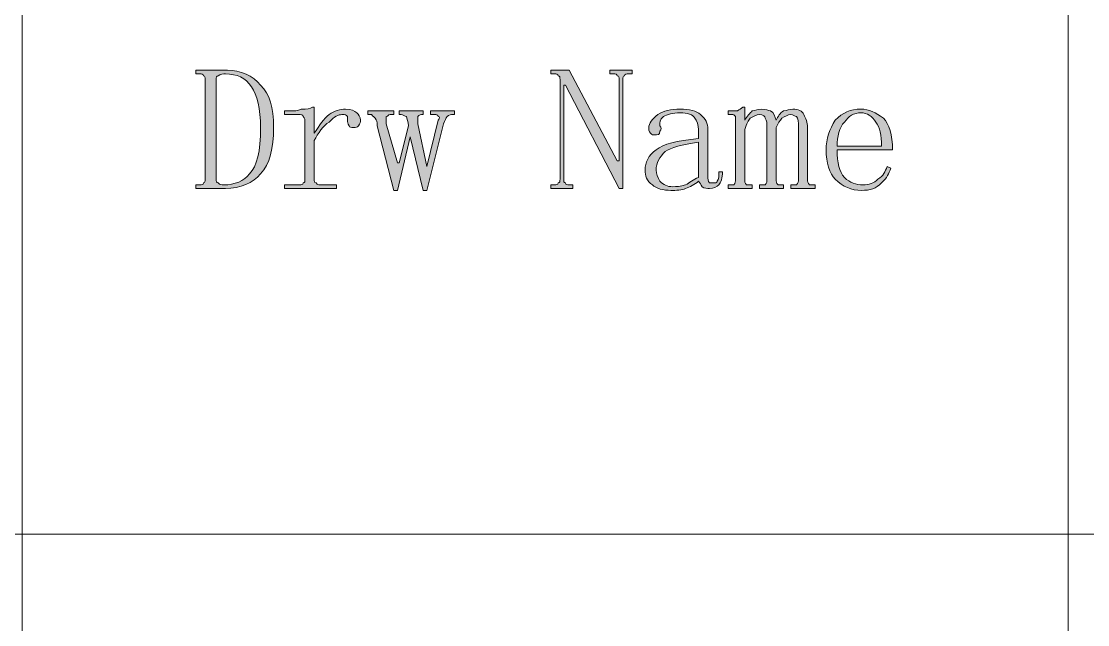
# Model space of a CAD drawing. Header units: millimetres. Extents: x 0 to 297, y 0 to 208.
# Drawn here: x 198.4 to 209.46, y 14.35 to 20.61 of the extents above; entities that cross this region are included whole.
import ezdxf

# ---------------------------------------------------------------- set-up
doc = ezdxf.new("R2010")
doc.units = ezdxf.units.MM

msp = doc.modelspace()

# ---------------------------------------------------------------- hatches: boundary and pattern name
h = msp.add_hatch(color=7)
edge = h.paths.add_edge_path(flags=0)
edge.add_spline(control_points=[(200.882603, 19.510674), (200.882603, 19.702585), (200.84415, 19.85569), (200.786647, 19.932596), (200.729144, 20.028199), (200.633189, 20.066651), (200.518183, 20.066651), (200.499133, 20.066651), (200.460681, 20.066651), (200.441631, 20.047249), (200.422581, 20.047249), (200.422581, 20.028199), (200.422581, 20.009149), (200.422581, 20.009149), (200.422581, 18.974099), (200.422581, 18.974099), (200.422581, 18.955049), (200.422581, 18.935999), (200.441631, 18.935999), (200.460681, 18.916596), (200.480083, 18.916596), (200.499133, 18.916596), (200.614139, 18.916596), (200.710094, 18.955049), (200.767597, 19.031601), (200.84415, 19.108154), (200.882603, 19.261613), (200.882603, 19.510674), (200.882603, 19.510674), (200.882603, 19.510674), (200.882603, 19.510674), (200.882603, 19.510674), (200.882603, 19.510674), (200.882603, 19.510674)], knot_values=[0, 0, 0, 0, 1, 1, 1, 2, 2, 2, 3, 3, 3, 4, 4, 4, 5, 5, 5, 6, 6, 6, 7, 7, 7, 8, 8, 8, 9, 9, 9, 10, 10, 10, 11, 11, 11, 11], degree=3, periodic=1)
edge = h.paths.add_edge_path(flags=0)
edge.add_spline(control_points=[(200.307575, 20.009149), (200.307575, 20.028199), (200.307575, 20.047249), (200.288172, 20.047249), (200.288172, 20.066651), (200.269122, 20.066651), (200.250072, 20.066651), (200.250072, 20.066651), (200.211619, 20.066651), (200.211619, 20.066651), (200.211619, 20.066651), (200.211619, 20.104751), (200.211619, 20.104751), (200.211619, 20.104751), (200.537586, 20.104751), (200.537586, 20.104751), (200.671642, 20.104751), (200.805697, 20.047249), (200.882603, 19.951646), (200.978206, 19.85569), (201.016658, 19.721635), (201.016658, 19.510674), (201.016658, 19.300065), (200.978206, 19.127557), (200.882603, 19.031601), (200.805697, 18.935999), (200.671642, 18.878143), (200.518183, 18.878143), (200.518183, 18.878143), (200.211619, 18.878143), (200.211619, 18.878143), (200.211619, 18.878143), (200.211619, 18.916596), (200.211619, 18.916596), (200.211619, 18.916596), (200.250072, 18.916596), (200.250072, 18.916596), (200.269122, 18.916596), (200.288172, 18.916596), (200.288172, 18.935999), (200.307575, 18.935999), (200.307575, 18.955049), (200.307575, 18.974099), (200.307575, 18.974099), (200.307575, 20.009149), (200.307575, 20.009149), (200.307575, 20.009149), (200.307575, 20.009149), (200.307575, 20.009149)], knot_values=[0, 0, 0, 0, 1, 1, 1, 2, 2, 2, 3, 3, 3, 4, 4, 4, 5, 5, 5, 6, 6, 6, 7, 7, 7, 8, 8, 8, 9, 9, 9, 10, 10, 10, 11, 11, 11, 12, 12, 12, 13, 13, 13, 14, 14, 14, 15, 15, 15, 16, 16, 16, 16], degree=3, periodic=1)
edge = h.paths.add_edge_path(flags=0)
edge.add_spline(control_points=[(201.438228, 19.453171), (201.495731, 19.530076), (201.534183, 19.606629), (201.591686, 19.645082), (201.649189, 19.683182), (201.706692, 19.702585), (201.764194, 19.702585), (201.821697, 19.702585), (201.859797, 19.683182), (201.8792, 19.664132), (201.89825, 19.645082), (201.9173, 19.625679), (201.9173, 19.587579), (201.9173, 19.568176), (201.9173, 19.549126), (201.89825, 19.530076), (201.8792, 19.510674), (201.8792, 19.510674), (201.840747, 19.510674), (201.821697, 19.510674), (201.802294, 19.510674), (201.802294, 19.530076), (201.783244, 19.549126), (201.783244, 19.568176), (201.783244, 19.587579), (201.783244, 19.606629), (201.783244, 19.625679), (201.783244, 19.625679), (201.764194, 19.645082), (201.764194, 19.645082), (201.725742, 19.645082), (201.687289, 19.645082), (201.649189, 19.625679), (201.591686, 19.568176), (201.534183, 19.530076), (201.476681, 19.453171), (201.438228, 19.376618), (201.438228, 19.376618), (201.438228, 18.974099), (201.438228, 18.974099), (201.438228, 18.955049), (201.438228, 18.935999), (201.457278, 18.935999), (201.476681, 18.916596), (201.476681, 18.916596), (201.495731, 18.916596), (201.495731, 18.916596), (201.668239, 18.916596), (201.668239, 18.916596), (201.668239, 18.916596), (201.668239, 18.878143), (201.668239, 18.878143), (201.668239, 18.878143), (201.131664, 18.878143), (201.131664, 18.878143), (201.131664, 18.878143), (201.131664, 18.916596), (201.131664, 18.916596), (201.131664, 18.916596), (201.284769, 18.916596), (201.284769, 18.916596), (201.304172, 18.916596), (201.323222, 18.916596), (201.323222, 18.935999), (201.342272, 18.935999), (201.342272, 18.955049), (201.342272, 18.974099), (201.342272, 18.974099), (201.342272, 19.587579), (201.342272, 19.587579), (201.342272, 19.587579), (201.342272, 19.606629), (201.323222, 19.625679), (201.323222, 19.645082), (201.304172, 19.645082), (201.265719, 19.645082), (201.265719, 19.645082), (201.131664, 19.645082), (201.131664, 19.645082), (201.131664, 19.645082), (201.131664, 19.683182), (201.131664, 19.683182), (201.131664, 19.683182), (201.189167, 19.683182), (201.189167, 19.683182), (201.227619, 19.683182), (201.265719, 19.683182), (201.304172, 19.702585), (201.361675, 19.702585), (201.399775, 19.702585), (201.419178, 19.721635), (201.419178, 19.721635), (201.438228, 19.721635), (201.438228, 19.721635), (201.438228, 19.721635), (201.438228, 19.453171), (201.438228, 19.453171), (201.438228, 19.453171), (201.438228, 19.453171), (201.438228, 19.453171)], knot_values=[0, 0, 0, 0, 1, 1, 1, 2, 2, 2, 3, 3, 3, 4, 4, 4, 5, 5, 5, 6, 6, 6, 7, 7, 7, 8, 8, 8, 9, 9, 9, 10, 10, 10, 11, 11, 11, 12, 12, 12, 13, 13, 13, 14, 14, 14, 15, 15, 15, 16, 16, 16, 17, 17, 17, 18, 18, 18, 19, 19, 19, 20, 20, 20, 21, 21, 21, 22, 22, 22, 23, 23, 23, 24, 24, 24, 25, 25, 25, 26, 26, 26, 27, 27, 27, 28, 28, 28, 29, 29, 29, 30, 30, 30, 31, 31, 31, 32, 32, 32, 33, 33, 33, 33], degree=3, periodic=1)
edge = h.paths.add_edge_path(flags=0)
edge.add_spline(control_points=[(202.645786, 19.683182), (202.645786, 19.683182), (202.894847, 19.683182), (202.894847, 19.683182), (202.894847, 19.683182), (202.894847, 19.645082), (202.894847, 19.645082), (202.894847, 19.645082), (202.875797, 19.645082), (202.875797, 19.645082), (202.856394, 19.645082), (202.837344, 19.645082), (202.818294, 19.625679), (202.798892, 19.606629), (202.798892, 19.587579), (202.779842, 19.549126), (202.779842, 19.549126), (202.607333, 18.859093), (202.607333, 18.859093), (202.607333, 18.859093), (202.568881, 18.859093), (202.568881, 18.859093), (202.568881, 18.859093), (202.434825, 19.415071), (202.434825, 19.415071), (202.434825, 19.415071), (202.300769, 18.859093), (202.300769, 18.859093), (202.300769, 18.859093), (202.262317, 18.859093), (202.262317, 18.859093), (202.262317, 18.859093), (202.089808, 19.530076), (202.089808, 19.530076), (202.089808, 19.568176), (202.089808, 19.587579), (202.070758, 19.606629), (202.051708, 19.625679), (202.032306, 19.645082), (202.032306, 19.645082), (202.032306, 19.645082), (201.994206, 19.645082), (201.994206, 19.645082), (201.994206, 19.645082), (201.994206, 19.683182), (201.994206, 19.683182), (201.994206, 19.683182), (202.262317, 19.683182), (202.262317, 19.683182), (202.262317, 19.683182), (202.262317, 19.645082), (202.262317, 19.645082), (202.262317, 19.645082), (202.224217, 19.645082), (202.224217, 19.645082), (202.204814, 19.645082), (202.204814, 19.625679), (202.185764, 19.625679), (202.185764, 19.606629), (202.185764, 19.568176), (202.185764, 19.549126), (202.185764, 19.549126), (202.300769, 19.146607), (202.300769, 19.146607), (202.300769, 19.146607), (202.319819, 19.146607), (202.319819, 19.146607), (202.319819, 19.146607), (202.415775, 19.530076), (202.415775, 19.530076), (202.415775, 19.568176), (202.396372, 19.606629), (202.396372, 19.625679), (202.377322, 19.625679), (202.358272, 19.645082), (202.338869, 19.645082), (202.338869, 19.645082), (202.319819, 19.645082), (202.319819, 19.645082), (202.319819, 19.645082), (202.319819, 19.683182), (202.319819, 19.683182), (202.319819, 19.683182), (202.568881, 19.683182), (202.568881, 19.683182), (202.568881, 19.683182), (202.568881, 19.645082), (202.568881, 19.645082), (202.568881, 19.645082), (202.549831, 19.645082), (202.549831, 19.645082), (202.530781, 19.645082), (202.511378, 19.625679), (202.511378, 19.625679), (202.511378, 19.606629), (202.511378, 19.568176), (202.511378, 19.549126), (202.511378, 19.549126), (202.607333, 19.108154), (202.607333, 19.108154), (202.607333, 19.108154), (202.607333, 19.108154), (202.607333, 19.108154), (202.607333, 19.108154), (202.722339, 19.587579), (202.722339, 19.587579), (202.741389, 19.606629), (202.741389, 19.625679), (202.722339, 19.625679), (202.722339, 19.645082), (202.703289, 19.645082), (202.683886, 19.645082), (202.683886, 19.645082), (202.645786, 19.645082), (202.645786, 19.645082), (202.645786, 19.645082), (202.645786, 19.683182), (202.645786, 19.683182), (202.645786, 19.683182), (202.645786, 19.683182), (202.645786, 19.683182)], knot_values=[0, 0, 0, 0, 1, 1, 1, 2, 2, 2, 3, 3, 3, 4, 4, 4, 5, 5, 5, 6, 6, 6, 7, 7, 7, 8, 8, 8, 9, 9, 9, 10, 10, 10, 11, 11, 11, 12, 12, 12, 13, 13, 13, 14, 14, 14, 15, 15, 15, 16, 16, 16, 17, 17, 17, 18, 18, 18, 19, 19, 19, 20, 20, 20, 21, 21, 21, 22, 22, 22, 23, 23, 23, 24, 24, 24, 25, 25, 25, 26, 26, 26, 27, 27, 27, 28, 28, 28, 29, 29, 29, 30, 30, 30, 31, 31, 31, 32, 32, 32, 33, 33, 33, 34, 34, 34, 35, 35, 35, 36, 36, 36, 37, 37, 37, 38, 38, 38, 39, 39, 39, 40, 40, 40, 40], degree=3, periodic=1)
h = msp.add_hatch(color=7)
edge = h.paths.add_edge_path(flags=0)
edge.add_spline(control_points=[(204.581478, 19.165657), (204.581478, 19.165657), (204.600528, 19.165657), (204.600528, 19.165657), (204.600528, 19.165657), (204.600528, 20.009149), (204.600528, 20.009149), (204.600528, 20.028199), (204.600528, 20.047249), (204.581478, 20.047249), (204.581478, 20.066651), (204.562075, 20.066651), (204.543025, 20.066651), (204.543025, 20.066651), (204.504572, 20.066651), (204.504572, 20.066651), (204.504572, 20.066651), (204.504572, 20.104751), (204.504572, 20.104751), (204.504572, 20.104751), (204.734583, 20.104751), (204.734583, 20.104751), (204.734583, 20.104751), (204.734583, 20.066651), (204.734583, 20.066651), (204.734583, 20.066651), (204.696483, 20.066651), (204.696483, 20.066651), (204.677081, 20.066651), (204.658031, 20.066651), (204.658031, 20.047249), (204.638981, 20.047249), (204.638981, 20.028199), (204.638981, 20.009149), (204.638981, 20.009149), (204.638981, 18.878143), (204.638981, 18.878143), (204.638981, 18.878143), (204.600528, 18.878143), (204.600528, 18.878143), (204.600528, 18.878143), (204.600528, 18.878143), (204.600528, 18.878143), (204.600528, 18.878143), (204.044903, 19.951646), (204.044903, 19.951646), (204.044903, 19.951646), (204.0255, 19.951646), (204.0255, 19.951646), (204.0255, 19.951646), (204.0255, 18.974099), (204.0255, 18.974099), (204.0255, 18.955049), (204.0255, 18.935999), (204.044903, 18.935999), (204.044903, 18.916596), (204.063953, 18.916596), (204.083003, 18.916596), (204.083003, 18.916596), (204.121456, 18.916596), (204.121456, 18.916596), (204.121456, 18.916596), (204.121456, 18.878143), (204.121456, 18.878143), (204.121456, 18.878143), (203.891444, 18.878143), (203.891444, 18.878143), (203.891444, 18.878143), (203.891444, 18.916596), (203.891444, 18.916596), (203.891444, 18.916596), (203.929897, 18.916596), (203.929897, 18.916596), (203.948947, 18.916596), (203.967997, 18.916596), (203.967997, 18.935999), (203.9874, 18.935999), (203.9874, 18.955049), (203.9874, 18.974099), (203.9874, 18.974099), (203.9874, 20.009149), (203.9874, 20.009149), (203.9874, 20.028199), (203.9874, 20.047249), (203.967997, 20.047249), (203.967997, 20.066651), (203.948947, 20.066651), (203.929897, 20.066651), (203.929897, 20.066651), (203.891444, 20.066651), (203.891444, 20.066651), (203.891444, 20.066651), (203.891444, 20.104751), (203.891444, 20.104751), (203.891444, 20.104751), (204.083003, 20.104751), (204.083003, 20.104751), (204.083003, 20.104751), (204.581478, 19.165657), (204.581478, 19.165657), (204.581478, 19.165657), (204.581478, 19.165657), (204.581478, 19.165657)], knot_values=[0, 0, 0, 0, 1, 1, 1, 2, 2, 2, 3, 3, 3, 4, 4, 4, 5, 5, 5, 6, 6, 6, 7, 7, 7, 8, 8, 8, 9, 9, 9, 10, 10, 10, 11, 11, 11, 12, 12, 12, 13, 13, 13, 14, 14, 14, 15, 15, 15, 16, 16, 16, 17, 17, 17, 18, 18, 18, 19, 19, 19, 20, 20, 20, 21, 21, 21, 22, 22, 22, 23, 23, 23, 24, 24, 24, 25, 25, 25, 26, 26, 26, 27, 27, 27, 28, 28, 28, 29, 29, 29, 30, 30, 30, 31, 31, 31, 32, 32, 32, 33, 33, 33, 34, 34, 34, 34], degree=3, periodic=1)
edge = h.paths.add_edge_path(flags=0)
edge.add_spline(control_points=[(205.137103, 18.859093), (205.06055, 18.859093), (204.983997, 18.878143), (204.945544, 18.916596), (204.888042, 18.955049), (204.868992, 19.012551), (204.868992, 19.070054), (204.868992, 19.146607), (204.907092, 19.22316), (204.983997, 19.280663), (205.06055, 19.338165), (205.194606, 19.376618), (205.424617, 19.395668), (205.424617, 19.395668), (205.424617, 19.491624), (205.424617, 19.491624), (205.424617, 19.530076), (205.405567, 19.587579), (205.386517, 19.606629), (205.367114, 19.645082), (205.309611, 19.664132), (205.233058, 19.664132), (205.156506, 19.664132), (205.099003, 19.645082), (205.06055, 19.625679), (205.022097, 19.587579), (205.022097, 19.568176), (205.022097, 19.530076), (205.0415, 19.510674), (205.0415, 19.491624), (205.022097, 19.472574), (205.022097, 19.434121), (205.003047, 19.434121), (204.964594, 19.434121), (204.945544, 19.434121), (204.945544, 19.434121), (204.926494, 19.453171), (204.907092, 19.472574), (204.907092, 19.491624), (204.907092, 19.510674), (204.907092, 19.549126), (204.945544, 19.606629), (205.003047, 19.645082), (205.06055, 19.683182), (205.137103, 19.702585), (205.233058, 19.702585), (205.329014, 19.702585), (205.405567, 19.683182), (205.443667, 19.645082), (205.501169, 19.606629), (205.520572, 19.549126), (205.520572, 19.491624), (205.520572, 19.491624), (205.520572, 19.012551), (205.520572, 19.012551), (205.520572, 18.974099), (205.520572, 18.955049), (205.539622, 18.935999), (205.539622, 18.935999), (205.558672, 18.935999), (205.578075, 18.935999), (205.597125, 18.935999), (205.616175, 18.935999), (205.616175, 18.955049), (205.635578, 18.974099), (205.635578, 19.012551), (205.635578, 19.050651), (205.635578, 19.050651), (205.673678, 19.050651), (205.673678, 19.050651), (205.673678, 18.993149), (205.654628, 18.935999), (205.635578, 18.916596), (205.616175, 18.897546), (205.578075, 18.878143), (205.539622, 18.878143), (205.520572, 18.878143), (205.482119, 18.878143), (205.463069, 18.897546), (205.443667, 18.916596), (205.443667, 18.935999), (205.424617, 18.955049), (205.386517, 18.916596), (205.329014, 18.897546), (205.290561, 18.878143), (205.252108, 18.859093), (205.194606, 18.859093), (205.137103, 18.859093), (205.137103, 18.859093), (205.137103, 18.859093), (205.137103, 18.859093), (205.137103, 18.859093), (205.137103, 18.859093), (205.137103, 18.859093)], knot_values=[0, 0, 0, 0, 1, 1, 1, 2, 2, 2, 3, 3, 3, 4, 4, 4, 5, 5, 5, 6, 6, 6, 7, 7, 7, 8, 8, 8, 9, 9, 9, 10, 10, 10, 11, 11, 11, 12, 12, 12, 13, 13, 13, 14, 14, 14, 15, 15, 15, 16, 16, 16, 17, 17, 17, 18, 18, 18, 19, 19, 19, 20, 20, 20, 21, 21, 21, 22, 22, 22, 23, 23, 23, 24, 24, 24, 25, 25, 25, 26, 26, 26, 27, 27, 27, 28, 28, 28, 29, 29, 29, 30, 30, 30, 31, 31, 31, 31], degree=3, periodic=1)
edge = h.paths.add_edge_path(flags=0)
edge.add_spline(control_points=[(204.983997, 19.070054), (204.983997, 19.031601), (205.003047, 18.993149), (205.022097, 18.955049), (205.06055, 18.916596), (205.099003, 18.897546), (205.156506, 18.897546), (205.194606, 18.897546), (205.233058, 18.897546), (205.290561, 18.916596), (205.329014, 18.935999), (205.367114, 18.974099), (205.424617, 18.993149), (205.424617, 18.993149), (205.424617, 19.357568), (205.424617, 19.357568), (205.252108, 19.338165), (205.137103, 19.300065), (205.0796, 19.261613), (205.022097, 19.20411), (204.983997, 19.146607), (204.983997, 19.070054), (204.983997, 19.070054), (204.983997, 19.070054), (204.983997, 19.070054), (204.983997, 19.070054), (204.983997, 19.070054), (204.983997, 19.070054)], knot_values=[0, 0, 0, 0, 1, 1, 1, 2, 2, 2, 3, 3, 3, 4, 4, 4, 5, 5, 5, 6, 6, 6, 7, 7, 7, 8, 8, 8, 9, 9, 9, 9], degree=3, periodic=1)
edge = h.paths.add_edge_path(flags=0)
edge.add_spline(control_points=[(205.750583, 19.683182), (205.788683, 19.683182), (205.808086, 19.683182), (205.827136, 19.683182), (205.846186, 19.702585), (205.865589, 19.702585), (205.884639, 19.721635), (205.884639, 19.721635), (205.903689, 19.721635), (205.903689, 19.721635), (205.903689, 19.721635), (205.903689, 19.587579), (205.903689, 19.587579), (205.923092, 19.625679), (205.961192, 19.664132), (205.980594, 19.683182), (206.018694, 19.683182), (206.038097, 19.702585), (206.076197, 19.702585), (206.11465, 19.702585), (206.153103, 19.683182), (206.172153, 19.683182), (206.210606, 19.664132), (206.210606, 19.625679), (206.229656, 19.587579), (206.248706, 19.625679), (206.268108, 19.664132), (206.306208, 19.683182), (206.344661, 19.683182), (206.363711, 19.702585), (206.402164, 19.702585), (206.459667, 19.702585), (206.498119, 19.683182), (206.517169, 19.645082), (206.536219, 19.606629), (206.555269, 19.568176), (206.555269, 19.510674), (206.555269, 19.510674), (206.555269, 18.974099), (206.555269, 18.974099), (206.555269, 18.955049), (206.555269, 18.935999), (206.574672, 18.916596), (206.574672, 18.916596), (206.593722, 18.916596), (206.612772, 18.916596), (206.612772, 18.916596), (206.632175, 18.916596), (206.632175, 18.916596), (206.632175, 18.916596), (206.632175, 18.878143), (206.632175, 18.878143), (206.632175, 18.878143), (206.383114, 18.878143), (206.383114, 18.878143), (206.383114, 18.878143), (206.383114, 18.916596), (206.383114, 18.916596), (206.383114, 18.916596), (206.402164, 18.916596), (206.402164, 18.916596), (206.421214, 18.916596), (206.440264, 18.916596), (206.440264, 18.916596), (206.459667, 18.935999), (206.459667, 18.955049), (206.459667, 18.974099), (206.459667, 18.974099), (206.459667, 19.510674), (206.459667, 19.510674), (206.459667, 19.568176), (206.459667, 19.606629), (206.440264, 19.625679), (206.421214, 19.625679), (206.402164, 19.645082), (206.383114, 19.645082), (206.344661, 19.645082), (206.325611, 19.625679), (206.287158, 19.606629), (206.268108, 19.587579), (206.248706, 19.549126), (206.229656, 19.510674), (206.229656, 19.510674), (206.229656, 18.974099), (206.229656, 18.974099), (206.229656, 18.955049), (206.229656, 18.935999), (206.248706, 18.916596), (206.248706, 18.916596), (206.268108, 18.916596), (206.287158, 18.916596), (206.287158, 18.916596), (206.306208, 18.916596), (206.306208, 18.916596), (206.306208, 18.916596), (206.306208, 18.878143), (206.306208, 18.878143), (206.306208, 18.878143), (206.057147, 18.878143), (206.057147, 18.878143), (206.057147, 18.878143), (206.057147, 18.916596), (206.057147, 18.916596), (206.057147, 18.916596), (206.076197, 18.916596), (206.076197, 18.916596), (206.0956, 18.916596), (206.11465, 18.916596), (206.11465, 18.916596), (206.1337, 18.935999), (206.1337, 18.955049), (206.1337, 18.974099), (206.1337, 18.974099), (206.1337, 19.510674), (206.1337, 19.510674), (206.1337, 19.549126), (206.1337, 19.587579), (206.11465, 19.606629), (206.11465, 19.625679), (206.0956, 19.645082), (206.057147, 19.645082), (206.018694, 19.645082), (205.999644, 19.625679), (205.961192, 19.606629), (205.942142, 19.587579), (205.923092, 19.549126), (205.903689, 19.491624), (205.903689, 19.491624), (205.903689, 18.974099), (205.903689, 18.974099), (205.903689, 18.955049), (205.903689, 18.935999), (205.923092, 18.916596), (205.923092, 18.916596), (205.942142, 18.916596), (205.961192, 18.916596), (205.961192, 18.916596), (205.980594, 18.916596), (205.980594, 18.916596), (205.980594, 18.916596), (205.980594, 18.878143), (205.980594, 18.878143), (205.980594, 18.878143), (205.731181, 18.878143), (205.731181, 18.878143), (205.731181, 18.878143), (205.731181, 18.916596), (205.731181, 18.916596), (205.731181, 18.916596), (205.750583, 18.916596), (205.750583, 18.916596), (205.769633, 18.916596), (205.788683, 18.916596), (205.788683, 18.916596), (205.808086, 18.935999), (205.808086, 18.955049), (205.808086, 18.974099), (205.808086, 18.974099), (205.808086, 19.606629), (205.808086, 19.606629), (205.808086, 19.606629), (205.808086, 19.625679), (205.808086, 19.625679), (205.788683, 19.645082), (205.788683, 19.645082), (205.769633, 19.645082), (205.769633, 19.645082), (205.731181, 19.645082), (205.731181, 19.645082), (205.731181, 19.645082), (205.731181, 19.683182), (205.731181, 19.683182), (205.731181, 19.683182), (205.750583, 19.683182), (205.750583, 19.683182), (205.750583, 19.683182), (205.750583, 19.683182), (205.750583, 19.683182)], knot_values=[0, 0, 0, 0, 1, 1, 1, 2, 2, 2, 3, 3, 3, 4, 4, 4, 5, 5, 5, 6, 6, 6, 7, 7, 7, 8, 8, 8, 9, 9, 9, 10, 10, 10, 11, 11, 11, 12, 12, 12, 13, 13, 13, 14, 14, 14, 15, 15, 15, 16, 16, 16, 17, 17, 17, 18, 18, 18, 19, 19, 19, 20, 20, 20, 21, 21, 21, 22, 22, 22, 23, 23, 23, 24, 24, 24, 25, 25, 25, 26, 26, 26, 27, 27, 27, 28, 28, 28, 29, 29, 29, 30, 30, 30, 31, 31, 31, 32, 32, 32, 33, 33, 33, 34, 34, 34, 35, 35, 35, 36, 36, 36, 37, 37, 37, 38, 38, 38, 39, 39, 39, 40, 40, 40, 41, 41, 41, 42, 42, 42, 43, 43, 43, 44, 44, 44, 45, 45, 45, 46, 46, 46, 47, 47, 47, 48, 48, 48, 49, 49, 49, 50, 50, 50, 51, 51, 51, 52, 52, 52, 53, 53, 53, 54, 54, 54, 55, 55, 55, 56, 56, 56, 57, 57, 57, 58, 58, 58, 59, 59, 59, 59], degree=3, periodic=1)
edge = h.paths.add_edge_path(flags=0)
edge.add_spline(control_points=[(207.322208, 19.319115), (207.322208, 19.434121), (207.302806, 19.510674), (207.264706, 19.568176), (207.226253, 19.625679), (207.16875, 19.664132), (207.111247, 19.664132), (207.034694, 19.664132), (206.977192, 19.625679), (206.938739, 19.568176), (206.881236, 19.510674), (206.862186, 19.415071), (206.862186, 19.319115), (206.862186, 19.319115), (207.322208, 19.319115), (207.322208, 19.319115), (207.322208, 19.319115), (207.322208, 19.319115), (207.322208, 19.319115)], knot_values=[0, 0, 0, 0, 1, 1, 1, 2, 2, 2, 3, 3, 3, 4, 4, 4, 5, 5, 5, 6, 6, 6, 6], degree=3, periodic=1)
edge = h.paths.add_edge_path(flags=0)
edge.add_spline(control_points=[(206.862186, 19.280663), (206.862186, 19.146607), (206.881236, 19.050651), (206.938739, 18.993149), (206.996242, 18.935999), (207.053744, 18.916596), (207.130297, 18.916596), (207.1878, 18.916596), (207.245303, 18.935999), (207.283756, 18.974099), (207.341258, 19.012551), (207.360308, 19.050651), (207.379711, 19.108154), (207.379711, 19.108154), (207.417811, 19.089104), (207.417811, 19.089104), (207.398761, 19.031601), (207.379711, 18.993149), (207.322208, 18.935999), (207.264706, 18.878143), (207.207203, 18.859093), (207.111247, 18.859093), (207.015292, 18.859093), (206.919689, 18.897546), (206.842783, 18.974099), (206.785281, 19.031601), (206.747181, 19.146607), (206.747181, 19.280663), (206.747181, 19.395668), (206.785281, 19.491624), (206.842783, 19.587579), (206.919689, 19.664132), (206.996242, 19.702585), (207.111247, 19.702585), (207.1878, 19.702585), (207.264706, 19.664132), (207.341258, 19.606629), (207.398761, 19.549126), (207.436861, 19.434121), (207.436861, 19.280663), (207.436861, 19.280663), (206.862186, 19.280663), (206.862186, 19.280663), (206.862186, 19.280663), (206.862186, 19.280663), (206.862186, 19.280663)], knot_values=[0, 0, 0, 0, 1, 1, 1, 2, 2, 2, 3, 3, 3, 4, 4, 4, 5, 5, 5, 6, 6, 6, 7, 7, 7, 8, 8, 8, 9, 9, 9, 10, 10, 10, 11, 11, 11, 12, 12, 12, 13, 13, 13, 14, 14, 14, 15, 15, 15, 15], degree=3, periodic=1)

# ---------------------------------------------------------------- linework, layer by layer
at = {"color": 7, "lineweight": 15}
for points in [[(198.409983, 26.870324), (198.409983, 3.737626)], [(209.2579, 26.870324), (209.2579, 3.737626)], [(161.516483, 15.294274), (238.178269, 15.294274)]]:
    msp.add_lwpolyline(points, dxfattribs=at)
at = {"color": 7, "lineweight": 0}
for points, knots in [([(200.307575, 20.009149), (200.307575, 20.028199), (200.307575, 20.047249), (200.288172, 20.047249), (200.288172, 20.066651), (200.269122, 20.066651), (200.250072, 20.066651), (200.250072, 20.066651), (200.211619, 20.066651), (200.211619, 20.066651), (200.211619, 20.066651), (200.211619, 20.104751), (200.211619, 20.104751), (200.211619, 20.104751), (200.537586, 20.104751), (200.537586, 20.104751), (200.671642, 20.104751), (200.805697, 20.047249), (200.882603, 19.951646), (200.978206, 19.85569), (201.016658, 19.721635), (201.016658, 19.510674), (201.016658, 19.300065), (200.978206, 19.127557), (200.882603, 19.031601), (200.805697, 18.935999), (200.671642, 18.878143), (200.518183, 18.878143), (200.518183, 18.878143), (200.211619, 18.878143), (200.211619, 18.878143), (200.211619, 18.878143), (200.211619, 18.916596), (200.211619, 18.916596), (200.211619, 18.916596), (200.250072, 18.916596), (200.250072, 18.916596), (200.269122, 18.916596), (200.288172, 18.916596), (200.288172, 18.935999), (200.307575, 18.935999), (200.307575, 18.955049), (200.307575, 18.974099), (200.307575, 18.974099), (200.307575, 20.009149), (200.307575, 20.009149), (200.307575, 20.009149), (200.307575, 20.009149), (200.307575, 20.009149)], [0, 0, 0, 0, 1, 1, 1, 2, 2, 2, 3, 3, 3, 4, 4, 4, 5, 5, 5, 6, 6, 6, 7, 7, 7, 8, 8, 8, 9, 9, 9, 10, 10, 10, 11, 11, 11, 12, 12, 12, 13, 13, 13, 14, 14, 14, 15, 15, 15, 16, 16, 16, 16]), ([(200.882603, 19.510674), (200.882603, 19.702585), (200.84415, 19.85569), (200.786647, 19.932596), (200.729144, 20.028199), (200.633189, 20.066651), (200.518183, 20.066651), (200.499133, 20.066651), (200.460681, 20.066651), (200.441631, 20.047249), (200.422581, 20.047249), (200.422581, 20.028199), (200.422581, 20.009149), (200.422581, 20.009149), (200.422581, 18.974099), (200.422581, 18.974099), (200.422581, 18.955049), (200.422581, 18.935999), (200.441631, 18.935999), (200.460681, 18.916596), (200.480083, 18.916596), (200.499133, 18.916596), (200.614139, 18.916596), (200.710094, 18.955049), (200.767597, 19.031601), (200.84415, 19.108154), (200.882603, 19.261613), (200.882603, 19.510674), (200.882603, 19.510674), (200.882603, 19.510674), (200.882603, 19.510674), (200.882603, 19.510674), (200.882603, 19.510674), (200.882603, 19.510674)], [0, 0, 0, 0, 1, 1, 1, 2, 2, 2, 3, 3, 3, 4, 4, 4, 5, 5, 5, 6, 6, 6, 7, 7, 7, 8, 8, 8, 9, 9, 9, 10, 10, 10, 11, 11, 11, 11]), ([(204.581478, 19.165657), (204.581478, 19.165657), (204.600528, 19.165657), (204.600528, 19.165657), (204.600528, 19.165657), (204.600528, 20.009149), (204.600528, 20.009149), (204.600528, 20.028199), (204.600528, 20.047249), (204.581478, 20.047249), (204.581478, 20.066651), (204.562075, 20.066651), (204.543025, 20.066651), (204.543025, 20.066651), (204.504572, 20.066651), (204.504572, 20.066651), (204.504572, 20.066651), (204.504572, 20.104751), (204.504572, 20.104751), (204.504572, 20.104751), (204.734583, 20.104751), (204.734583, 20.104751), (204.734583, 20.104751), (204.734583, 20.066651), (204.734583, 20.066651), (204.734583, 20.066651), (204.696483, 20.066651), (204.696483, 20.066651), (204.677081, 20.066651), (204.658031, 20.066651), (204.658031, 20.047249), (204.638981, 20.047249), (204.638981, 20.028199), (204.638981, 20.009149), (204.638981, 20.009149), (204.638981, 18.878143), (204.638981, 18.878143), (204.638981, 18.878143), (204.600528, 18.878143), (204.600528, 18.878143), (204.600528, 18.878143), (204.600528, 18.878143), (204.600528, 18.878143), (204.600528, 18.878143), (204.044903, 19.951646), (204.044903, 19.951646), (204.044903, 19.951646), (204.0255, 19.951646), (204.0255, 19.951646), (204.0255, 19.951646), (204.0255, 18.974099), (204.0255, 18.974099), (204.0255, 18.955049), (204.0255, 18.935999), (204.044903, 18.935999), (204.044903, 18.916596), (204.063953, 18.916596), (204.083003, 18.916596), (204.083003, 18.916596), (204.121456, 18.916596), (204.121456, 18.916596), (204.121456, 18.916596), (204.121456, 18.878143), (204.121456, 18.878143), (204.121456, 18.878143), (203.891444, 18.878143), (203.891444, 18.878143), (203.891444, 18.878143), (203.891444, 18.916596), (203.891444, 18.916596), (203.891444, 18.916596), (203.929897, 18.916596), (203.929897, 18.916596), (203.948947, 18.916596), (203.967997, 18.916596), (203.967997, 18.935999), (203.9874, 18.935999), (203.9874, 18.955049), (203.9874, 18.974099), (203.9874, 18.974099), (203.9874, 20.009149), (203.9874, 20.009149), (203.9874, 20.028199), (203.9874, 20.047249), (203.967997, 20.047249), (203.967997, 20.066651), (203.948947, 20.066651), (203.929897, 20.066651), (203.929897, 20.066651), (203.891444, 20.066651), (203.891444, 20.066651), (203.891444, 20.066651), (203.891444, 20.104751), (203.891444, 20.104751), (203.891444, 20.104751), (204.083003, 20.104751), (204.083003, 20.104751), (204.083003, 20.104751), (204.581478, 19.165657), (204.581478, 19.165657), (204.581478, 19.165657), (204.581478, 19.165657), (204.581478, 19.165657)], [0, 0, 0, 0, 1, 1, 1, 2, 2, 2, 3, 3, 3, 4, 4, 4, 5, 5, 5, 6, 6, 6, 7, 7, 7, 8, 8, 8, 9, 9, 9, 10, 10, 10, 11, 11, 11, 12, 12, 12, 13, 13, 13, 14, 14, 14, 15, 15, 15, 16, 16, 16, 17, 17, 17, 18, 18, 18, 19, 19, 19, 20, 20, 20, 21, 21, 21, 22, 22, 22, 23, 23, 23, 24, 24, 24, 25, 25, 25, 26, 26, 26, 27, 27, 27, 28, 28, 28, 29, 29, 29, 30, 30, 30, 31, 31, 31, 32, 32, 32, 33, 33, 33, 34, 34, 34, 34]), ([(201.438228, 19.453171), (201.495731, 19.530076), (201.534183, 19.606629), (201.591686, 19.645082), (201.649189, 19.683182), (201.706692, 19.702585), (201.764194, 19.702585), (201.821697, 19.702585), (201.859797, 19.683182), (201.8792, 19.664132), (201.89825, 19.645082), (201.9173, 19.625679), (201.9173, 19.587579), (201.9173, 19.568176), (201.9173, 19.549126), (201.89825, 19.530076), (201.8792, 19.510674), (201.8792, 19.510674), (201.840747, 19.510674), (201.821697, 19.510674), (201.802294, 19.510674), (201.802294, 19.530076), (201.783244, 19.549126), (201.783244, 19.568176), (201.783244, 19.587579), (201.783244, 19.606629), (201.783244, 19.625679), (201.783244, 19.625679), (201.764194, 19.645082), (201.764194, 19.645082), (201.725742, 19.645082), (201.687289, 19.645082), (201.649189, 19.625679), (201.591686, 19.568176), (201.534183, 19.530076), (201.476681, 19.453171), (201.438228, 19.376618), (201.438228, 19.376618), (201.438228, 18.974099), (201.438228, 18.974099), (201.438228, 18.955049), (201.438228, 18.935999), (201.457278, 18.935999), (201.476681, 18.916596), (201.476681, 18.916596), (201.495731, 18.916596), (201.495731, 18.916596), (201.668239, 18.916596), (201.668239, 18.916596), (201.668239, 18.916596), (201.668239, 18.878143), (201.668239, 18.878143), (201.668239, 18.878143), (201.131664, 18.878143), (201.131664, 18.878143), (201.131664, 18.878143), (201.131664, 18.916596), (201.131664, 18.916596), (201.131664, 18.916596), (201.284769, 18.916596), (201.284769, 18.916596), (201.304172, 18.916596), (201.323222, 18.916596), (201.323222, 18.935999), (201.342272, 18.935999), (201.342272, 18.955049), (201.342272, 18.974099), (201.342272, 18.974099), (201.342272, 19.587579), (201.342272, 19.587579), (201.342272, 19.587579), (201.342272, 19.606629), (201.323222, 19.625679), (201.323222, 19.645082), (201.304172, 19.645082), (201.265719, 19.645082), (201.265719, 19.645082), (201.131664, 19.645082), (201.131664, 19.645082), (201.131664, 19.645082), (201.131664, 19.683182), (201.131664, 19.683182), (201.131664, 19.683182), (201.189167, 19.683182), (201.189167, 19.683182), (201.227619, 19.683182), (201.265719, 19.683182), (201.304172, 19.702585), (201.361675, 19.702585), (201.399775, 19.702585), (201.419178, 19.721635), (201.419178, 19.721635), (201.438228, 19.721635), (201.438228, 19.721635), (201.438228, 19.721635), (201.438228, 19.453171), (201.438228, 19.453171), (201.438228, 19.453171), (201.438228, 19.453171), (201.438228, 19.453171)], [0, 0, 0, 0, 1, 1, 1, 2, 2, 2, 3, 3, 3, 4, 4, 4, 5, 5, 5, 6, 6, 6, 7, 7, 7, 8, 8, 8, 9, 9, 9, 10, 10, 10, 11, 11, 11, 12, 12, 12, 13, 13, 13, 14, 14, 14, 15, 15, 15, 16, 16, 16, 17, 17, 17, 18, 18, 18, 19, 19, 19, 20, 20, 20, 21, 21, 21, 22, 22, 22, 23, 23, 23, 24, 24, 24, 25, 25, 25, 26, 26, 26, 27, 27, 27, 28, 28, 28, 29, 29, 29, 30, 30, 30, 31, 31, 31, 32, 32, 32, 33, 33, 33, 33]), ([(205.137103, 18.859093), (205.06055, 18.859093), (204.983997, 18.878143), (204.945544, 18.916596), (204.888042, 18.955049), (204.868992, 19.012551), (204.868992, 19.070054), (204.868992, 19.146607), (204.907092, 19.22316), (204.983997, 19.280663), (205.06055, 19.338165), (205.194606, 19.376618), (205.424617, 19.395668), (205.424617, 19.395668), (205.424617, 19.491624), (205.424617, 19.491624), (205.424617, 19.530076), (205.405567, 19.587579), (205.386517, 19.606629), (205.367114, 19.645082), (205.309611, 19.664132), (205.233058, 19.664132), (205.156506, 19.664132), (205.099003, 19.645082), (205.06055, 19.625679), (205.022097, 19.587579), (205.022097, 19.568176), (205.022097, 19.530076), (205.0415, 19.510674), (205.0415, 19.491624), (205.022097, 19.472574), (205.022097, 19.434121), (205.003047, 19.434121), (204.964594, 19.434121), (204.945544, 19.434121), (204.945544, 19.434121), (204.926494, 19.453171), (204.907092, 19.472574), (204.907092, 19.491624), (204.907092, 19.510674), (204.907092, 19.549126), (204.945544, 19.606629), (205.003047, 19.645082), (205.06055, 19.683182), (205.137103, 19.702585), (205.233058, 19.702585), (205.329014, 19.702585), (205.405567, 19.683182), (205.443667, 19.645082), (205.501169, 19.606629), (205.520572, 19.549126), (205.520572, 19.491624), (205.520572, 19.491624), (205.520572, 19.012551), (205.520572, 19.012551), (205.520572, 18.974099), (205.520572, 18.955049), (205.539622, 18.935999), (205.539622, 18.935999), (205.558672, 18.935999), (205.578075, 18.935999), (205.597125, 18.935999), (205.616175, 18.935999), (205.616175, 18.955049), (205.635578, 18.974099), (205.635578, 19.012551), (205.635578, 19.050651), (205.635578, 19.050651), (205.673678, 19.050651), (205.673678, 19.050651), (205.673678, 18.993149), (205.654628, 18.935999), (205.635578, 18.916596), (205.616175, 18.897546), (205.578075, 18.878143), (205.539622, 18.878143), (205.520572, 18.878143), (205.482119, 18.878143), (205.463069, 18.897546), (205.443667, 18.916596), (205.443667, 18.935999), (205.424617, 18.955049), (205.386517, 18.916596), (205.329014, 18.897546), (205.290561, 18.878143), (205.252108, 18.859093), (205.194606, 18.859093), (205.137103, 18.859093), (205.137103, 18.859093), (205.137103, 18.859093), (205.137103, 18.859093), (205.137103, 18.859093), (205.137103, 18.859093), (205.137103, 18.859093)], [0, 0, 0, 0, 1, 1, 1, 2, 2, 2, 3, 3, 3, 4, 4, 4, 5, 5, 5, 6, 6, 6, 7, 7, 7, 8, 8, 8, 9, 9, 9, 10, 10, 10, 11, 11, 11, 12, 12, 12, 13, 13, 13, 14, 14, 14, 15, 15, 15, 16, 16, 16, 17, 17, 17, 18, 18, 18, 19, 19, 19, 20, 20, 20, 21, 21, 21, 22, 22, 22, 23, 23, 23, 24, 24, 24, 25, 25, 25, 26, 26, 26, 27, 27, 27, 28, 28, 28, 29, 29, 29, 30, 30, 30, 31, 31, 31, 31]), ([(205.750583, 19.683182), (205.788683, 19.683182), (205.808086, 19.683182), (205.827136, 19.683182), (205.846186, 19.702585), (205.865589, 19.702585), (205.884639, 19.721635), (205.884639, 19.721635), (205.903689, 19.721635), (205.903689, 19.721635), (205.903689, 19.721635), (205.903689, 19.587579), (205.903689, 19.587579), (205.923092, 19.625679), (205.961192, 19.664132), (205.980594, 19.683182), (206.018694, 19.683182), (206.038097, 19.702585), (206.076197, 19.702585), (206.11465, 19.702585), (206.153103, 19.683182), (206.172153, 19.683182), (206.210606, 19.664132), (206.210606, 19.625679), (206.229656, 19.587579), (206.248706, 19.625679), (206.268108, 19.664132), (206.306208, 19.683182), (206.344661, 19.683182), (206.363711, 19.702585), (206.402164, 19.702585), (206.459667, 19.702585), (206.498119, 19.683182), (206.517169, 19.645082), (206.536219, 19.606629), (206.555269, 19.568176), (206.555269, 19.510674), (206.555269, 19.510674), (206.555269, 18.974099), (206.555269, 18.974099), (206.555269, 18.955049), (206.555269, 18.935999), (206.574672, 18.916596), (206.574672, 18.916596), (206.593722, 18.916596), (206.612772, 18.916596), (206.612772, 18.916596), (206.632175, 18.916596), (206.632175, 18.916596), (206.632175, 18.916596), (206.632175, 18.878143), (206.632175, 18.878143), (206.632175, 18.878143), (206.383114, 18.878143), (206.383114, 18.878143), (206.383114, 18.878143), (206.383114, 18.916596), (206.383114, 18.916596), (206.383114, 18.916596), (206.402164, 18.916596), (206.402164, 18.916596), (206.421214, 18.916596), (206.440264, 18.916596), (206.440264, 18.916596), (206.459667, 18.935999), (206.459667, 18.955049), (206.459667, 18.974099), (206.459667, 18.974099), (206.459667, 19.510674), (206.459667, 19.510674), (206.459667, 19.568176), (206.459667, 19.606629), (206.440264, 19.625679), (206.421214, 19.625679), (206.402164, 19.645082), (206.383114, 19.645082), (206.344661, 19.645082), (206.325611, 19.625679), (206.287158, 19.606629), (206.268108, 19.587579), (206.248706, 19.549126), (206.229656, 19.510674), (206.229656, 19.510674), (206.229656, 18.974099), (206.229656, 18.974099), (206.229656, 18.955049), (206.229656, 18.935999), (206.248706, 18.916596), (206.248706, 18.916596), (206.268108, 18.916596), (206.287158, 18.916596), (206.287158, 18.916596), (206.306208, 18.916596), (206.306208, 18.916596), (206.306208, 18.916596), (206.306208, 18.878143), (206.306208, 18.878143), (206.306208, 18.878143), (206.057147, 18.878143), (206.057147, 18.878143), (206.057147, 18.878143), (206.057147, 18.916596), (206.057147, 18.916596), (206.057147, 18.916596), (206.076197, 18.916596), (206.076197, 18.916596), (206.0956, 18.916596), (206.11465, 18.916596), (206.11465, 18.916596), (206.1337, 18.935999), (206.1337, 18.955049), (206.1337, 18.974099), (206.1337, 18.974099), (206.1337, 19.510674), (206.1337, 19.510674), (206.1337, 19.549126), (206.1337, 19.587579), (206.11465, 19.606629), (206.11465, 19.625679), (206.0956, 19.645082), (206.057147, 19.645082), (206.018694, 19.645082), (205.999644, 19.625679), (205.961192, 19.606629), (205.942142, 19.587579), (205.923092, 19.549126), (205.903689, 19.491624), (205.903689, 19.491624), (205.903689, 18.974099), (205.903689, 18.974099), (205.903689, 18.955049), (205.903689, 18.935999), (205.923092, 18.916596), (205.923092, 18.916596), (205.942142, 18.916596), (205.961192, 18.916596), (205.961192, 18.916596), (205.980594, 18.916596), (205.980594, 18.916596), (205.980594, 18.916596), (205.980594, 18.878143), (205.980594, 18.878143), (205.980594, 18.878143), (205.731181, 18.878143), (205.731181, 18.878143), (205.731181, 18.878143), (205.731181, 18.916596), (205.731181, 18.916596), (205.731181, 18.916596), (205.750583, 18.916596), (205.750583, 18.916596), (205.769633, 18.916596), (205.788683, 18.916596), (205.788683, 18.916596), (205.808086, 18.935999), (205.808086, 18.955049), (205.808086, 18.974099), (205.808086, 18.974099), (205.808086, 19.606629), (205.808086, 19.606629), (205.808086, 19.606629), (205.808086, 19.625679), (205.808086, 19.625679), (205.788683, 19.645082), (205.788683, 19.645082), (205.769633, 19.645082), (205.769633, 19.645082), (205.731181, 19.645082), (205.731181, 19.645082), (205.731181, 19.645082), (205.731181, 19.683182), (205.731181, 19.683182), (205.731181, 19.683182), (205.750583, 19.683182), (205.750583, 19.683182), (205.750583, 19.683182), (205.750583, 19.683182), (205.750583, 19.683182)], [0, 0, 0, 0, 1, 1, 1, 2, 2, 2, 3, 3, 3, 4, 4, 4, 5, 5, 5, 6, 6, 6, 7, 7, 7, 8, 8, 8, 9, 9, 9, 10, 10, 10, 11, 11, 11, 12, 12, 12, 13, 13, 13, 14, 14, 14, 15, 15, 15, 16, 16, 16, 17, 17, 17, 18, 18, 18, 19, 19, 19, 20, 20, 20, 21, 21, 21, 22, 22, 22, 23, 23, 23, 24, 24, 24, 25, 25, 25, 26, 26, 26, 27, 27, 27, 28, 28, 28, 29, 29, 29, 30, 30, 30, 31, 31, 31, 32, 32, 32, 33, 33, 33, 34, 34, 34, 35, 35, 35, 36, 36, 36, 37, 37, 37, 38, 38, 38, 39, 39, 39, 40, 40, 40, 41, 41, 41, 42, 42, 42, 43, 43, 43, 44, 44, 44, 45, 45, 45, 46, 46, 46, 47, 47, 47, 48, 48, 48, 49, 49, 49, 50, 50, 50, 51, 51, 51, 52, 52, 52, 53, 53, 53, 54, 54, 54, 55, 55, 55, 56, 56, 56, 57, 57, 57, 58, 58, 58, 59, 59, 59, 59]), ([(206.862186, 19.280663), (206.862186, 19.146607), (206.881236, 19.050651), (206.938739, 18.993149), (206.996242, 18.935999), (207.053744, 18.916596), (207.130297, 18.916596), (207.1878, 18.916596), (207.245303, 18.935999), (207.283756, 18.974099), (207.341258, 19.012551), (207.360308, 19.050651), (207.379711, 19.108154), (207.379711, 19.108154), (207.417811, 19.089104), (207.417811, 19.089104), (207.398761, 19.031601), (207.379711, 18.993149), (207.322208, 18.935999), (207.264706, 18.878143), (207.207203, 18.859093), (207.111247, 18.859093), (207.015292, 18.859093), (206.919689, 18.897546), (206.842783, 18.974099), (206.785281, 19.031601), (206.747181, 19.146607), (206.747181, 19.280663), (206.747181, 19.395668), (206.785281, 19.491624), (206.842783, 19.587579), (206.919689, 19.664132), (206.996242, 19.702585), (207.111247, 19.702585), (207.1878, 19.702585), (207.264706, 19.664132), (207.341258, 19.606629), (207.398761, 19.549126), (207.436861, 19.434121), (207.436861, 19.280663), (207.436861, 19.280663), (206.862186, 19.280663), (206.862186, 19.280663), (206.862186, 19.280663), (206.862186, 19.280663), (206.862186, 19.280663)], [0, 0, 0, 0, 1, 1, 1, 2, 2, 2, 3, 3, 3, 4, 4, 4, 5, 5, 5, 6, 6, 6, 7, 7, 7, 8, 8, 8, 9, 9, 9, 10, 10, 10, 11, 11, 11, 12, 12, 12, 13, 13, 13, 14, 14, 14, 15, 15, 15, 15]), ([(202.645786, 19.683182), (202.645786, 19.683182), (202.894847, 19.683182), (202.894847, 19.683182), (202.894847, 19.683182), (202.894847, 19.645082), (202.894847, 19.645082), (202.894847, 19.645082), (202.875797, 19.645082), (202.875797, 19.645082), (202.856394, 19.645082), (202.837344, 19.645082), (202.818294, 19.625679), (202.798892, 19.606629), (202.798892, 19.587579), (202.779842, 19.549126), (202.779842, 19.549126), (202.607333, 18.859093), (202.607333, 18.859093), (202.607333, 18.859093), (202.568881, 18.859093), (202.568881, 18.859093), (202.568881, 18.859093), (202.434825, 19.415071), (202.434825, 19.415071), (202.434825, 19.415071), (202.300769, 18.859093), (202.300769, 18.859093), (202.300769, 18.859093), (202.262317, 18.859093), (202.262317, 18.859093), (202.262317, 18.859093), (202.089808, 19.530076), (202.089808, 19.530076), (202.089808, 19.568176), (202.089808, 19.587579), (202.070758, 19.606629), (202.051708, 19.625679), (202.032306, 19.645082), (202.032306, 19.645082), (202.032306, 19.645082), (201.994206, 19.645082), (201.994206, 19.645082), (201.994206, 19.645082), (201.994206, 19.683182), (201.994206, 19.683182), (201.994206, 19.683182), (202.262317, 19.683182), (202.262317, 19.683182), (202.262317, 19.683182), (202.262317, 19.645082), (202.262317, 19.645082), (202.262317, 19.645082), (202.224217, 19.645082), (202.224217, 19.645082), (202.204814, 19.645082), (202.204814, 19.625679), (202.185764, 19.625679), (202.185764, 19.606629), (202.185764, 19.568176), (202.185764, 19.549126), (202.185764, 19.549126), (202.300769, 19.146607), (202.300769, 19.146607), (202.300769, 19.146607), (202.319819, 19.146607), (202.319819, 19.146607), (202.319819, 19.146607), (202.415775, 19.530076), (202.415775, 19.530076), (202.415775, 19.568176), (202.396372, 19.606629), (202.396372, 19.625679), (202.377322, 19.625679), (202.358272, 19.645082), (202.338869, 19.645082), (202.338869, 19.645082), (202.319819, 19.645082), (202.319819, 19.645082), (202.319819, 19.645082), (202.319819, 19.683182), (202.319819, 19.683182), (202.319819, 19.683182), (202.568881, 19.683182), (202.568881, 19.683182), (202.568881, 19.683182), (202.568881, 19.645082), (202.568881, 19.645082), (202.568881, 19.645082), (202.549831, 19.645082), (202.549831, 19.645082), (202.530781, 19.645082), (202.511378, 19.625679), (202.511378, 19.625679), (202.511378, 19.606629), (202.511378, 19.568176), (202.511378, 19.549126), (202.511378, 19.549126), (202.607333, 19.108154), (202.607333, 19.108154), (202.607333, 19.108154), (202.607333, 19.108154), (202.607333, 19.108154), (202.607333, 19.108154), (202.722339, 19.587579), (202.722339, 19.587579), (202.741389, 19.606629), (202.741389, 19.625679), (202.722339, 19.625679), (202.722339, 19.645082), (202.703289, 19.645082), (202.683886, 19.645082), (202.683886, 19.645082), (202.645786, 19.645082), (202.645786, 19.645082), (202.645786, 19.645082), (202.645786, 19.683182), (202.645786, 19.683182), (202.645786, 19.683182), (202.645786, 19.683182), (202.645786, 19.683182)], [0, 0, 0, 0, 1, 1, 1, 2, 2, 2, 3, 3, 3, 4, 4, 4, 5, 5, 5, 6, 6, 6, 7, 7, 7, 8, 8, 8, 9, 9, 9, 10, 10, 10, 11, 11, 11, 12, 12, 12, 13, 13, 13, 14, 14, 14, 15, 15, 15, 16, 16, 16, 17, 17, 17, 18, 18, 18, 19, 19, 19, 20, 20, 20, 21, 21, 21, 22, 22, 22, 23, 23, 23, 24, 24, 24, 25, 25, 25, 26, 26, 26, 27, 27, 27, 28, 28, 28, 29, 29, 29, 30, 30, 30, 31, 31, 31, 32, 32, 32, 33, 33, 33, 34, 34, 34, 35, 35, 35, 36, 36, 36, 37, 37, 37, 38, 38, 38, 39, 39, 39, 40, 40, 40, 40]), ([(207.322208, 19.319115), (207.322208, 19.434121), (207.302806, 19.510674), (207.264706, 19.568176), (207.226253, 19.625679), (207.16875, 19.664132), (207.111247, 19.664132), (207.034694, 19.664132), (206.977192, 19.625679), (206.938739, 19.568176), (206.881236, 19.510674), (206.862186, 19.415071), (206.862186, 19.319115), (206.862186, 19.319115), (207.322208, 19.319115), (207.322208, 19.319115), (207.322208, 19.319115), (207.322208, 19.319115), (207.322208, 19.319115)], [0, 0, 0, 0, 1, 1, 1, 2, 2, 2, 3, 3, 3, 4, 4, 4, 5, 5, 5, 6, 6, 6, 6]), ([(204.983997, 19.070054), (204.983997, 19.031601), (205.003047, 18.993149), (205.022097, 18.955049), (205.06055, 18.916596), (205.099003, 18.897546), (205.156506, 18.897546), (205.194606, 18.897546), (205.233058, 18.897546), (205.290561, 18.916596), (205.329014, 18.935999), (205.367114, 18.974099), (205.424617, 18.993149), (205.424617, 18.993149), (205.424617, 19.357568), (205.424617, 19.357568), (205.252108, 19.338165), (205.137103, 19.300065), (205.0796, 19.261613), (205.022097, 19.20411), (204.983997, 19.146607), (204.983997, 19.070054), (204.983997, 19.070054), (204.983997, 19.070054), (204.983997, 19.070054), (204.983997, 19.070054), (204.983997, 19.070054), (204.983997, 19.070054)], [0, 0, 0, 0, 1, 1, 1, 2, 2, 2, 3, 3, 3, 4, 4, 4, 5, 5, 5, 6, 6, 6, 7, 7, 7, 8, 8, 8, 9, 9, 9, 9])]:
    msp.add_open_spline(points, degree=3, knots=knots, dxfattribs=at)

doc.saveas('drawing.dxf')
